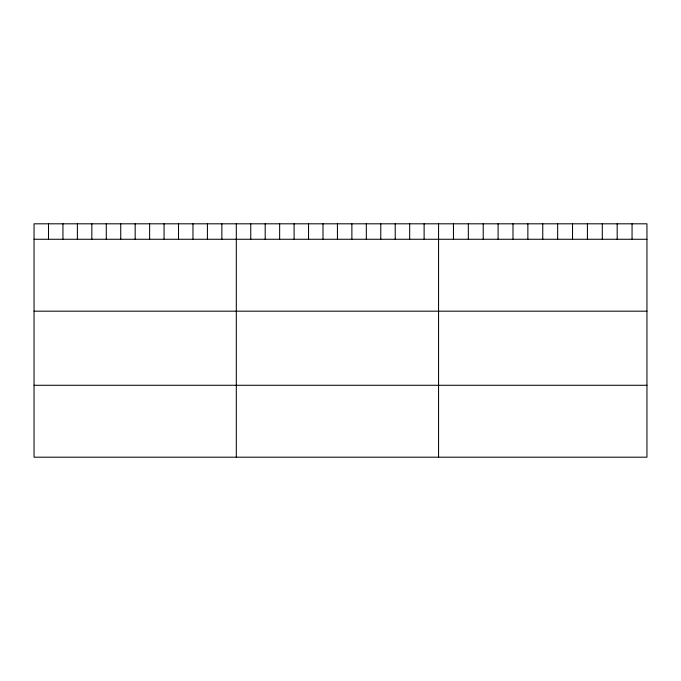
<?xml version="1.0" encoding="UTF-8"?>
<svg xmlns="http://www.w3.org/2000/svg" width="681" height="681" viewBox="0 0 681 681"><rect width="100%" height="100%" fill="white"/><g stroke="black" fill="none" stroke-linecap="round" stroke-linejoin="round"><path stroke-width="1.02" d="M646.95 239.269L646.95 457.189L34.05 457.189L34.05 223.811L646.95 223.811L646.95 239.269L34.05 239.269M34.05 311.183L646.95 311.183M34.05 385.276L646.95 385.276M632.062 223.811L632.062 239.269M617.182 223.811L617.182 239.269M602.293 223.811L602.293 239.269M587.414 223.811L587.414 239.269M572.525 223.811L572.525 239.269M557.645 223.811L557.645 239.269M542.757 223.811L542.757 239.269M527.869 223.811L527.869 239.269M512.989 223.811L512.989 239.269M498.1 223.811L498.1 239.269M483.221 223.811L483.221 239.269M468.332 223.811L468.332 239.269M453.452 223.811L453.452 239.269M438.564 223.811L438.564 457.189M424.118 223.811L424.118 239.269M409.673 223.811L409.673 239.269M395.227 223.811L395.227 239.269M380.773 223.811L380.773 239.269M366.327 223.811L366.327 239.269M351.881 223.811L351.881 239.269M337.435 223.811L337.435 239.269M322.99 223.811L322.99 239.269M308.544 223.811L308.544 239.269M294.098 223.811L294.098 239.269M279.644 223.811L279.644 239.269M265.198 223.811L265.198 239.269M250.753 223.811L250.753 239.269M236.307 223.811L236.307 457.189M221.861 223.811L221.861 239.269M207.416 223.811L207.416 239.269M192.97 223.811L192.97 239.269M178.516 223.811L178.516 239.269M164.07 223.811L164.07 239.269M149.624 223.811L149.624 239.269M135.179 223.811L135.179 239.269M120.733 223.811L120.733 239.269M106.287 223.811L106.287 239.269M91.841 223.811L91.841 239.269M77.387 223.811L77.387 239.269M62.941 223.811L62.941 239.269M48.496 223.811L48.496 239.269"/></g></svg>
